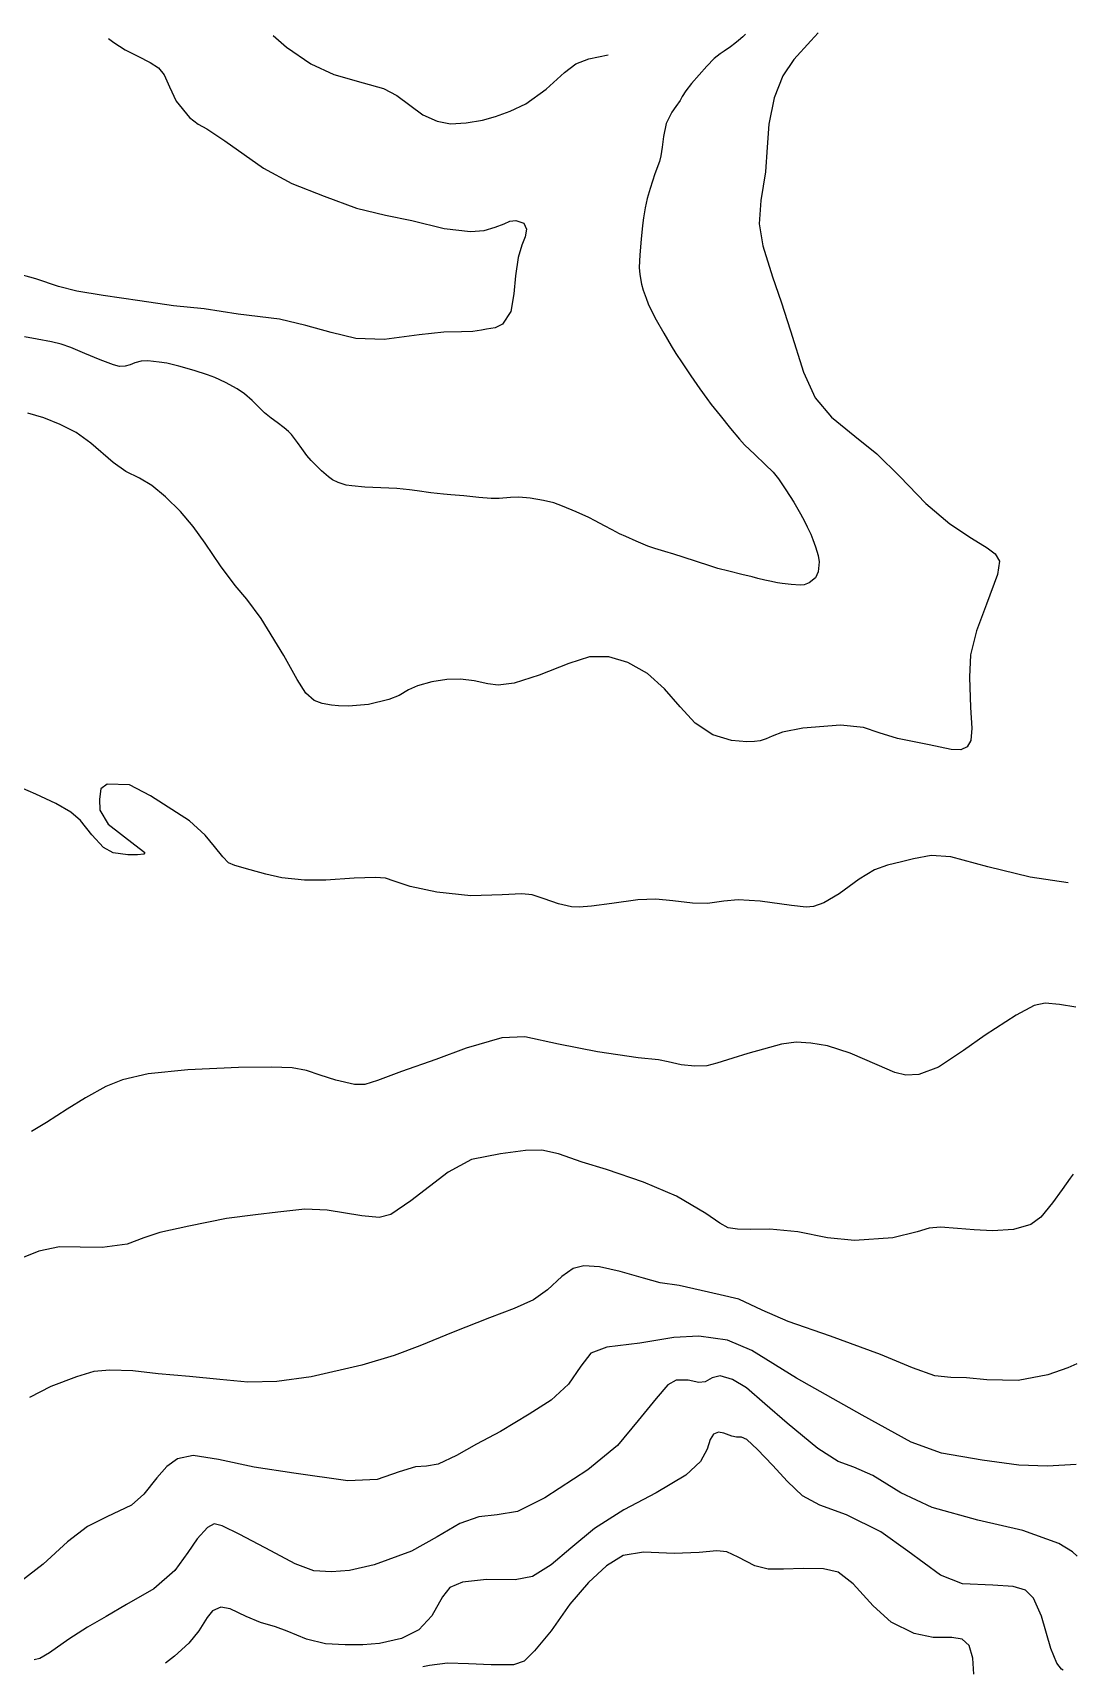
# Model space of a CAD drawing. Extents: x -717077 to -715000, y -984627 to -984000.
# Drawn here: x -715312.1 to -715000.2, y -984490.3 to -984000.1 of the extents above; entities that cross this region are included whole.
import ezdxf

# ---------------------------------------------------------------- set-up
doc = ezdxf.new("R2010")
doc.units = 0
doc.layers.add('contour_lines', color=1, linetype='CONTINUOUS')

msp = doc.modelspace()

# ---------------------------------------------------------------- linework, layer by layer
at = {"layer": 'contour_lines', "color": 1}
for p, q in [((-715289.503, -984001.78, 278), (-715287.939, -984003.028, 278)), ((-715240.319, -984000.886, 279), (-715236.277, -984004.335, 279)), ((-715100.016, -984001.329, 279), (-715101.291, -984002.436, 279)), ((-715099.248, -984000.455, 279), (-715100.016, -984001.329, 279)), ((-715077.511, -984000.095, 280), (-715079.764, -984002.515, 280)), ((-715287.939, -984003.028, 278), (-715284.487, -984005.219, 278)), ((-715284.487, -984005.219, 278), (-715280.744, -984007.091, 278)), ((-715236.277, -984004.335, 279), (-715229.108, -984009.38, 279)), ((-715146.035, -984007.86, 279), (-715140.298, -984006.668, 279)), ((-715106.761, -984006.366, 279), (-715108.576, -984007.789, 279)), ((-715105.604, -984005.551, 279), (-715106.761, -984006.366, 279)), ((-715103.737, -984004.29, 279), (-715105.604, -984005.551, 279)), ((-715102.44, -984003.317, 279), (-715103.737, -984004.29, 279)), ((-715101.291, -984002.436, 279), (-715102.44, -984003.317, 279)), ((-715079.764, -984002.515, 280), (-715084.797, -984008.068, 280)), ((-715280.744, -984007.091, 278), (-715277.05, -984008.939, 278)), ((-715277.05, -984008.939, 278), (-715274.516, -984010.577, 278)), ((-715274.516, -984010.577, 278), (-715272.842, -984012.645, 278)), ((-715229.108, -984009.38, 279), (-715222.218, -984012.59, 279)), ((-715158.8, -984016.877, 279), (-715153.295, -984011.91, 279)), ((-715153.295, -984011.91, 279), (-715149.877, -984009.332, 279)), ((-715149.877, -984009.332, 279), (-715146.035, -984007.86, 279)), ((-715110.809, -984010.03, 279), (-715115.394, -984015.254, 279)), ((-715108.576, -984007.789, 279), (-715110.809, -984010.03, 279)), ((-715084.797, -984008.068, 280), (-715088.069, -984012.922, 280)), ((-715272.842, -984012.645, 278), (-715271.229, -984016.198, 278)), ((-715271.229, -984016.198, 278), (-715269.265, -984020.471, 278)), ((-715222.218, -984012.59, 279), (-715213.437, -984015.028, 279)), ((-715213.437, -984015.028, 279), (-715207.365, -984016.762, 279)), ((-715207.365, -984016.762, 279), (-715203.325, -984018.815, 279)), ((-715115.394, -984015.254, 279), (-715117.1, -984017.405, 279)), ((-715088.069, -984012.922, 280), (-715090.627, -984019.554, 280)), ((-715269.265, -984020.471, 278), (-715265.26, -984025.432, 278)), ((-715203.325, -984018.815, 279), (-715199.507, -984021.712, 279)), ((-715199.507, -984021.712, 279), (-715195.623, -984024.547, 279)), ((-715169.552, -984023.5, 279), (-715164.856, -984021.267, 279)), ((-715164.856, -984021.267, 279), (-715158.8, -984016.877, 279)), ((-715118.781, -984020.26, 279), (-715120.086, -984022.125, 279)), ((-715118.097, -984019.137, 279), (-715118.781, -984020.26, 279)), ((-715117.1, -984017.405, 279), (-715118.097, -984019.137, 279)), ((-715090.627, -984019.554, 280), (-715092.274, -984027.418, 280)), ((-715265.26, -984025.432, 278), (-715262.692, -984027.347, 278)), ((-715195.623, -984024.547, 279), (-715191.277, -984026.521, 279)), ((-715191.277, -984026.521, 279), (-715187.387, -984027.254, 279)), ((-715182.657, -984027.009, 279), (-715177.775, -984026.15, 279)), ((-715177.775, -984026.15, 279), (-715173.934, -984025.126, 279)), ((-715173.934, -984025.126, 279), (-715169.552, -984023.5, 279)), ((-715121.217, -984023.807, 279), (-715122.905, -984027.153, 279)), ((-715120.086, -984022.125, 279), (-715121.217, -984023.807, 279)), ((-715262.692, -984027.347, 278), (-715260.09, -984028.72, 278)), ((-715260.09, -984028.72, 278), (-715254.754, -984032.337, 278)), ((-715187.387, -984027.254, 279), (-715182.657, -984027.009, 279)), ((-715123.712, -984031.039, 279), (-715124.076, -984034.228, 279)), ((-715122.905, -984027.153, 279), (-715123.712, -984031.039, 279)), ((-715092.274, -984027.418, 280), (-715092.754, -984034.239, 280)), ((-715254.754, -984032.337, 278), (-715243.185, -984040.488, 278)), ((-715124.076, -984034.228, 279), (-715124.476, -984036.872, 279)), ((-715092.754, -984034.239, 280), (-715093.207, -984041.615, 280)), ((-715243.185, -984040.488, 278), (-715234.707, -984045.097, 278)), ((-715124.956, -984038.531, 279), (-715126.265, -984042.182, 279)), ((-715124.476, -984036.872, 279), (-715124.956, -984038.531, 279)), ((-715234.707, -984045.097, 278), (-715225.077, -984048.86, 278)), ((-715126.265, -984042.182, 279), (-715127.72, -984046.563, 279)), ((-715093.207, -984041.615, 280), (-715094.653, -984050.182, 280)), ((-715225.077, -984048.86, 278), (-715215.392, -984052.431, 278)), ((-715128.577, -984049.613, 279), (-715129.15, -984052.324, 279)), ((-715127.72, -984046.563, 279), (-715128.577, -984049.613, 279)), ((-715094.653, -984050.182, 280), (-715095.15, -984057.172, 280)), ((-715215.392, -984052.431, 278), (-715206.784, -984054.517, 278)), ((-715206.784, -984054.517, 278), (-715198.936, -984056.123, 278)), ((-715129.67, -984055.368, 279), (-715129.965, -984057.605, 279)), ((-715129.15, -984052.324, 279), (-715129.67, -984055.368, 279)), ((-715198.936, -984056.123, 278), (-715189.192, -984058.529, 278)), ((-715189.192, -984058.529, 278), (-715181.389, -984059.447, 278)), ((-715181.389, -984059.447, 278), (-715177.333, -984059.124, 278)), ((-715177.333, -984059.124, 278), (-715174.014, -984058.15, 278)), ((-715174.014, -984058.15, 278), (-715171.344, -984057.127, 278)), ((-715171.344, -984057.127, 278), (-715169.614, -984056.384, 278)), ((-715169.614, -984056.384, 278), (-715167.812, -984056.132, 278)), ((-715167.812, -984056.132, 278), (-715165.446, -984056.929, 278)), ((-715165.446, -984056.929, 278), (-715164.645, -984058.767, 278)), ((-715164.645, -984058.767, 278), (-715165.054, -984060.981, 278)), ((-715129.965, -984057.605, 279), (-715130.37, -984061.707, 279)), ((-715095.15, -984057.172, 280), (-715094.013, -984063.763, 280)), ((-715166.073, -984063.533, 278), (-715167.171, -984067.22, 278)), ((-715165.054, -984060.981, 278), (-715166.073, -984063.533, 278)), ((-715130.37, -984061.707, 279), (-715130.774, -984066.405, 279)), ((-715094.013, -984063.763, 280), (-715091.151, -984072.952, 280)), ((-715167.171, -984067.22, 278), (-715167.958, -984072.7, 278)), ((-715130.774, -984066.405, 279), (-715130.97, -984070.194, 279)), ((-715130.97, -984070.194, 279), (-715130.816, -984072.323, 279)), ((-715311.231, -984073.521, 278), (-715317.622, -984071.795, 278)), ((-715304.47, -984075.873, 278), (-715311.231, -984073.521, 278)), ((-715167.958, -984072.7, 278), (-715168.474, -984078.099, 278)), ((-715130.816, -984072.323, 279), (-715130.273, -984075.127, 279)), ((-715130.273, -984075.127, 279), (-715129.778, -984076.911, 279)), ((-715091.151, -984072.952, 280), (-715088.589, -984080.415, 280)), ((-715298.949, -984077.219, 278), (-715304.47, -984075.873, 278)), ((-715291.088, -984078.514, 278), (-715298.949, -984077.219, 278)), ((-715280.109, -984080.164, 278), (-715291.088, -984078.514, 278)), ((-715270.112, -984081.628, 278), (-715280.109, -984080.164, 278)), ((-715168.474, -984078.099, 278), (-715169.328, -984083.305, 278)), ((-715129.778, -984076.911, 279), (-715128.934, -984079.356, 279)), ((-715128.934, -984079.356, 279), (-715128.278, -984081.066, 279)), ((-715088.589, -984080.415, 280), (-715085.765, -984089.102, 280)), ((-715260.958, -984082.578, 278), (-715270.112, -984081.628, 278)), ((-715250.766, -984084.074, 278), (-715260.958, -984082.578, 278)), ((-715238.384, -984085.58, 278), (-715250.766, -984084.074, 278)), ((-715169.328, -984083.305, 278), (-715171.801, -984087.097, 278)), ((-715128.278, -984081.066, 279), (-715127.446, -984082.912, 279)), ((-715127.446, -984082.912, 279), (-715125.937, -984085.771, 279)), ((-715230.553, -984087.539, 278), (-715238.384, -984085.58, 278)), ((-715223.017, -984089.629, 278), (-715230.553, -984087.539, 278)), ((-715215.659, -984091.389, 278), (-715223.017, -984089.629, 278)), ((-715196.704, -984090.323, 278), (-715207.169, -984091.693, 278)), ((-715189.361, -984089.478, 278), (-715196.704, -984090.323, 278)), ((-715184.082, -984089.38, 278), (-715189.361, -984089.478, 278)), ((-715180.689, -984089.254, 278), (-715184.082, -984089.38, 278)), ((-715178.127, -984088.858, 278), (-715180.689, -984089.254, 278)), ((-715176.594, -984088.585, 278), (-715178.127, -984088.858, 278)), ((-715173.987, -984088.222, 278), (-715176.594, -984088.585, 278)), ((-715171.801, -984087.097, 278), (-715173.987, -984088.222, 278)), ((-715125.937, -984085.771, 279), (-715123.639, -984089.815, 279)), ((-715123.639, -984089.815, 279), (-715121.415, -984093.592, 279)), ((-715085.765, -984089.102, 280), (-715081.897, -984101.413, 280)), ((-715310.787, -984091.598, 279), (-715314.568, -984090.856, 279)), ((-715306.535, -984092.421, 279), (-715310.787, -984091.598, 279)), ((-715303.616, -984093.081, 279), (-715306.535, -984092.421, 279)), ((-715300.791, -984094.115, 279), (-715303.616, -984093.081, 279)), ((-715296.582, -984095.867, 279), (-715300.791, -984094.115, 279)), ((-715207.169, -984091.693, 278), (-715215.659, -984091.389, 278)), ((-715121.415, -984093.592, 279), (-715120.021, -984095.837, 279)), ((-715291.969, -984097.8, 279), (-715296.582, -984095.867, 279)), ((-715288.016, -984099.288, 279), (-715291.969, -984097.8, 279)), ((-715286.176, -984099.766, 279), (-715288.016, -984099.288, 279)), ((-715284.532, -984099.703, 279), (-715286.176, -984099.766, 279)), ((-715283.027, -984099.226, 279), (-715284.532, -984099.703, 279)), ((-715281.616, -984098.644, 279), (-715283.027, -984099.226, 279)), ((-715279.757, -984098.137, 279), (-715281.616, -984098.644, 279)), ((-715277.7, -984098.083, 279), (-715279.757, -984098.137, 279)), ((-715274.332, -984098.428, 279), (-715277.7, -984098.083, 279)), ((-715272.067, -984098.783, 279), (-715274.332, -984098.428, 279)), ((-715268.483, -984099.643, 279), (-715272.067, -984098.783, 279)), ((-715263.931, -984100.948, 279), (-715268.483, -984099.643, 279)), ((-715120.021, -984095.837, 279), (-715118.181, -984098.63, 279)), ((-715118.181, -984098.63, 279), (-715115.535, -984102.513, 279)), ((-715259.936, -984102.233, 279), (-715263.931, -984100.948, 279)), ((-715257.769, -984103.061, 279), (-715259.936, -984102.233, 279)), ((-715254.546, -984104.568, 279), (-715257.769, -984103.061, 279)), ((-715251.023, -984106.433, 279), (-715254.546, -984104.568, 279)), ((-715115.535, -984102.513, 279), (-715112.838, -984106.419, 279)), ((-715081.897, -984101.413, 280), (-715078.385, -984109.114, 280)), ((-715248.828, -984107.895, 279), (-715251.023, -984106.433, 279)), ((-715246.563, -984109.958, 279), (-715248.828, -984107.895, 279)), ((-715244.491, -984112.041, 279), (-715246.563, -984109.958, 279)), ((-715112.838, -984106.419, 279), (-715110.807, -984109.302, 279)), ((-715110.807, -984109.302, 279), (-715109.436, -984111.11, 279)), ((-715078.385, -984109.114, 280), (-715073.589, -984114.898, 280)), ((-715308.826, -984115.114, 280), (-715313.571, -984113.72, 280)), ((-715242.871, -984113.563, 279), (-715244.491, -984112.041, 279)), ((-715240.944, -984115.152, 279), (-715242.871, -984113.563, 279)), ((-715109.436, -984111.11, 279), (-715106.818, -984114.392, 279)), ((-715106.818, -984114.392, 279), (-715103.681, -984118.257, 279)), ((-715303.978, -984117.045, 280), (-715308.826, -984115.114, 280)), ((-715299.164, -984119.441, 280), (-715303.978, -984117.045, 280)), ((-715294.763, -984122.611, 280), (-715299.164, -984119.441, 280)), ((-715239.086, -984116.527, 279), (-715240.944, -984115.152, 279)), ((-715237.032, -984118.026, 279), (-715239.086, -984116.527, 279)), ((-715235.698, -984119.133, 279), (-715237.032, -984118.026, 279)), ((-715234.846, -984120.1, 279), (-715235.698, -984119.133, 279)), ((-715103.681, -984118.257, 279), (-715101.07, -984121.433, 279)), ((-715073.589, -984114.898, 280), (-715066.576, -984120.601, 280)), ((-715288.061, -984128.446, 280), (-715294.763, -984122.611, 280)), ((-715233.048, -984122.446, 279), (-715234.846, -984120.1, 279)), ((-715231.786, -984124.226, 279), (-715233.048, -984122.446, 279)), ((-715230.283, -984126.318, 279), (-715231.786, -984124.226, 279)), ((-715101.07, -984121.433, 279), (-715099.502, -984123.141, 279)), ((-715099.502, -984123.141, 279), (-715096.472, -984126.085, 279)), ((-715066.576, -984120.601, 280), (-715059.986, -984125.818, 280)), ((-715284.302, -984131.087, 280), (-715288.061, -984128.446, 280)), ((-715229.002, -984127.844, 279), (-715230.283, -984126.318, 279)), ((-715227.097, -984129.747, 279), (-715229.002, -984127.844, 279)), ((-715096.472, -984126.085, 279), (-715093.316, -984129.044, 279)), ((-715093.316, -984129.044, 279), (-715091.012, -984131.324, 279)), ((-715059.986, -984125.818, 280), (-715053.124, -984132.652, 280)), ((-715280.186, -984133.118, 280), (-715284.302, -984131.087, 280)), ((-715276.573, -984135.297, 280), (-715280.186, -984133.118, 280)), ((-715225.825, -984130.928, 279), (-715227.097, -984129.747, 279)), ((-715223.769, -984132.756, 279), (-715225.825, -984130.928, 279)), ((-715222.586, -984133.639, 279), (-715223.769, -984132.756, 279)), ((-715220.889, -984134.449, 279), (-715222.586, -984133.639, 279)), ((-715218.515, -984135.166, 279), (-715220.889, -984134.449, 279)), ((-715091.012, -984131.324, 279), (-715089.403, -984133.294, 279)), ((-715089.403, -984133.294, 279), (-715087.154, -984136.569, 279)), ((-715053.124, -984132.652, 280), (-715045.367, -984140.703, 280)), ((-715272.425, -984138.634, 280), (-715276.573, -984135.297, 280)), ((-715267.939, -984143.055, 280), (-715272.425, -984138.634, 280)), ((-715216.839, -984135.443, 279), (-715218.515, -984135.166, 279)), ((-715212.92, -984135.756, 279), (-715216.839, -984135.443, 279)), ((-715208.183, -984135.98, 279), (-715212.92, -984135.756, 279)), ((-715203.415, -984136.227, 279), (-715208.183, -984135.98, 279)), ((-715199.626, -984136.581, 279), (-715203.415, -984136.227, 279)), ((-715197.278, -984136.91, 279), (-715199.626, -984136.581, 279)), ((-715193.186, -984137.516, 279), (-715197.278, -984136.91, 279)), ((-715189.455, -984137.929, 279), (-715193.186, -984137.516, 279)), ((-715187.275, -984138.085, 279), (-715189.455, -984137.929, 279)), ((-715183.373, -984138.368, 279), (-715187.275, -984138.085, 279)), ((-715178.861, -984138.89, 279), (-715183.373, -984138.368, 279)), ((-715175.239, -984139.217, 279), (-715178.861, -984138.89, 279)), ((-715172.76, -984139.161, 279), (-715175.239, -984139.217, 279)), ((-715169.394, -984138.857, 279), (-715172.76, -984139.161, 279)), ((-715166.896, -984138.784, 279), (-715169.394, -984138.857, 279)), ((-715163.544, -984139.115, 279), (-715166.896, -984138.784, 279)), ((-715159.529, -984139.811, 279), (-715163.544, -984139.115, 279)), ((-715087.154, -984136.569, 279), (-715084.818, -984140.317, 279)), ((-715264.199, -984147.577, 280), (-715267.939, -984143.055, 280)), ((-715156.526, -984140.515, 279), (-715159.529, -984139.811, 279)), ((-715153.866, -984141.436, 279), (-715156.526, -984140.515, 279)), ((-715149.843, -984143.118, 279), (-715153.866, -984141.436, 279)), ((-715146.064, -984144.848, 279), (-715149.843, -984143.118, 279)), ((-715084.818, -984140.317, 279), (-715082.851, -984143.744, 279)), ((-715082.851, -984143.744, 279), (-715081.65, -984145.947, 279)), ((-715045.367, -984140.703, 280), (-715038.201, -984146.729, 280)), ((-715260.628, -984152.523, 280), (-715264.199, -984147.577, 280)), ((-715144.136, -984145.825, 279), (-715146.064, -984144.848, 279)), ((-715141.296, -984147.37, 279), (-715144.136, -984145.825, 279)), ((-715139.059, -984148.563, 279), (-715141.296, -984147.37, 279)), ((-715136.82, -984149.685, 279), (-715139.059, -984148.563, 279)), ((-715081.65, -984145.947, 279), (-715080.783, -984147.681, 279)), ((-715080.783, -984147.681, 279), (-715079.752, -984149.822, 279)), ((-715038.201, -984146.729, 280), (-715031.707, -984151.059, 280)), ((-715255.993, -984159.298, 280), (-715260.628, -984152.523, 280)), ((-715134.958, -984150.562, 279), (-715136.82, -984149.685, 279)), ((-715131.852, -984151.959, 279), (-715134.958, -984150.562, 279)), ((-715128.393, -984153.426, 279), (-715131.852, -984151.959, 279)), ((-715126.347, -984154.156, 279), (-715128.393, -984153.426, 279)), ((-715079.752, -984149.822, 279), (-715079.098, -984151.409, 279)), ((-715079.098, -984151.409, 279), (-715078.297, -984153.614, 279)), ((-715078.297, -984153.614, 279), (-715077.486, -984156.225, 279)), ((-715031.707, -984151.059, 280), (-715027.042, -984153.877, 280)), ((-715027.042, -984153.877, 280), (-715024.634, -984155.685, 280)), ((-715123.345, -984155.023, 279), (-715126.347, -984154.156, 279)), ((-715120.646, -984155.802, 279), (-715123.345, -984155.023, 279)), ((-715117.879, -984156.683, 279), (-715120.646, -984155.802, 279)), ((-715113.817, -984158.038, 279), (-715117.879, -984156.683, 279)), ((-715109.881, -984159.323, 279), (-715113.817, -984158.038, 279)), ((-715077.223, -984158.073, 279), (-715077.492, -984161.043, 279)), ((-715077.486, -984156.225, 279), (-715077.223, -984158.073, 279)), ((-715024.634, -984155.685, 280), (-715023.391, -984157.91, 280)), ((-715023.391, -984157.91, 280), (-715023.921, -984161.893, 280)), ((-715251.626, -984165.139, 280), (-715255.993, -984159.298, 280)), ((-715107.494, -984160.046, 279), (-715109.881, -984159.323, 279)), ((-715104.249, -984160.909, 279), (-715107.494, -984160.046, 279)), ((-715100.294, -984161.892, 279), (-715104.249, -984160.909, 279)), ((-715097.285, -984162.624, 279), (-715100.294, -984161.892, 279)), ((-715095.542, -984163.034, 279), (-715097.285, -984162.624, 279)), ((-715093.442, -984163.525, 279), (-715095.542, -984163.034, 279)), ((-715091.924, -984163.884, 279), (-715093.442, -984163.525, 279)), ((-715089.635, -984164.362, 279), (-715091.924, -984163.884, 279)), ((-715078.362, -984162.892, 279), (-715080.209, -984164.403, 279)), ((-715077.492, -984161.043, 279), (-715078.362, -984162.892, 279)), ((-715023.921, -984161.893, 280), (-715027.269, -984170.705, 280)), ((-715248.142, -984169.24, 280), (-715251.626, -984165.139, 280)), ((-715088.241, -984164.602, 279), (-715089.635, -984164.362, 279)), ((-715085.627, -984164.9, 279), (-715088.241, -984164.602, 279)), ((-715082.876, -984165.074, 279), (-715085.627, -984164.9, 279)), ((-715081.698, -984165.013, 279), (-715082.876, -984165.074, 279)), ((-715080.209, -984164.403, 279), (-715081.698, -984165.013, 279)), ((-715243.909, -984175.013, 280), (-715248.142, -984169.24, 280)), ((-715027.269, -984170.705, 280), (-715030.257, -984178.729, 280)), ((-715237.082, -984186.108, 280), (-715243.909, -984175.013, 280)), ((-715030.257, -984178.729, 280), (-715032.001, -984185.892, 280)), ((-715233.148, -984193.223, 280), (-715237.082, -984186.108, 280)), ((-715145.778, -984186.487, 280), (-715151.954, -984188.422, 280)), ((-715140.057, -984186.444, 280), (-715145.778, -984186.487, 280)), ((-715134.342, -984188.141, 280), (-715140.057, -984186.444, 280)), ((-715128.524, -984191.484, 280), (-715134.342, -984188.141, 280)), ((-715032.001, -984185.892, 280), (-715032.306, -984192.528, 280)), ((-715230.589, -984197.278, 280), (-715233.148, -984193.223, 280)), ((-715188.41, -984193.199, 280), (-715192.966, -984193.905, 280)), ((-715184.358, -984193.114, 280), (-715188.41, -984193.199, 280)), ((-715180.237, -984193.626, 280), (-715184.358, -984193.114, 280)), ((-715160.818, -984191.95, 280), (-715168.374, -984194.367, 280)), ((-715151.954, -984188.422, 280), (-715160.818, -984191.95, 280)), ((-715123.45, -984195.998, 280), (-715128.524, -984191.484, 280)), ((-715032.306, -984192.528, 280), (-715031.992, -984201.609, 280)), ((-715228.097, -984199.461, 280), (-715230.589, -984197.278, 280)), ((-715202.656, -984197.982, 280), (-715205.754, -984199.261, 280)), ((-715199.851, -984196.316, 280), (-715202.656, -984197.982, 280)), ((-715197.195, -984195.085, 280), (-715199.851, -984196.316, 280)), ((-715192.966, -984193.905, 280), (-715197.195, -984195.085, 280)), ((-715176.205, -984194.511, 280), (-715180.237, -984193.626, 280)), ((-715173.116, -984194.939, 280), (-715176.205, -984194.511, 280)), ((-715168.374, -984194.367, 280), (-715173.116, -984194.939, 280)), ((-715118.783, -984201.389, 280), (-715123.45, -984195.998, 280)), ((-715225.702, -984200.401, 280), (-715228.097, -984199.461, 280)), ((-715222.85, -984200.899, 280), (-715225.702, -984200.401, 280)), ((-715220.833, -984201.142, 280), (-715222.85, -984200.899, 280)), ((-715217.79, -984201.201, 280), (-715220.833, -984201.142, 280)), ((-715211.857, -984200.695, 280), (-715217.79, -984201.201, 280)), ((-715205.754, -984199.261, 280), (-715211.857, -984200.695, 280)), ((-715114.263, -984206.311, 280), (-715118.783, -984201.389, 280)), ((-715031.992, -984201.609, 280), (-715031.659, -984207.795, 280)), ((-715109.023, -984209.796, 280), (-715114.263, -984206.311, 280)), ((-715082.113, -984207.73, 280), (-715088.156, -984208.985, 280)), ((-715070.89, -984206.922, 280), (-715082.113, -984207.73, 280)), ((-715063.954, -984207.544, 280), (-715070.89, -984206.922, 280)), ((-715059.283, -984209.146, 280), (-715063.954, -984207.544, 280)), ((-715031.659, -984207.795, 280), (-715031.969, -984211.469, 280)), ((-715103.413, -984211.488, 280), (-715109.023, -984209.796, 280)), ((-715098.872, -984211.85, 280), (-715103.413, -984211.488, 280)), ((-715096.548, -984211.778, 280), (-715098.872, -984211.85, 280)), ((-715094.814, -984211.533, 280), (-715096.548, -984211.778, 280)), ((-715093.01, -984211.007, 280), (-715094.814, -984211.533, 280)), ((-715091.221, -984210.169, 280), (-715093.01, -984211.007, 280)), ((-715088.156, -984208.985, 280), (-715091.221, -984210.169, 280)), ((-715053.835, -984210.893, 280), (-715059.283, -984209.146, 280)), ((-715044.369, -984212.782, 280), (-715053.835, -984210.893, 280)), ((-715037.818, -984214.175, 280), (-715044.369, -984212.782, 280)), ((-715031.969, -984211.469, 280), (-715033.009, -984213.353, 280)), ((-715034.885, -984214.285, 280), (-715037.818, -984214.175, 280)), ((-715033.009, -984213.353, 280), (-715034.885, -984214.285, 280)), ((-715311.16, -984227.438, 281), (-715318.079, -984224.475, 281)), ((-715305.23, -984230.25, 281), (-715311.16, -984227.438, 281)), ((-715291.811, -984225.893, 281), (-715292.18, -984229.019, 281)), ((-715289.854, -984224.521, 281), (-715291.811, -984225.893, 281)), ((-715283.212, -984224.708, 281), (-715289.854, -984224.521, 281)), ((-715276.984, -984227.937, 281), (-715283.212, -984224.708, 281)), ((-715300.726, -984232.824, 281), (-715305.23, -984230.25, 281)), ((-715292.18, -984229.019, 281), (-715292.109, -984232.254, 281)), ((-715292.109, -984232.254, 281), (-715289.551, -984236.397, 281)), ((-715265.334, -984235.426, 281), (-715276.984, -984227.937, 281)), ((-715297.865, -984235.303, 281), (-715300.726, -984232.824, 281)), ((-715294.48, -984239.586, 281), (-715297.865, -984235.303, 281)), ((-715289.551, -984236.397, 281), (-715281.579, -984242.66, 281)), ((-715260.636, -984239.684, 281), (-715265.334, -984235.426, 281)), ((-715291.031, -984243.437, 281), (-715294.48, -984239.586, 281)), ((-715257.785, -984243.095, 281), (-715260.636, -984239.684, 281)), ((-715288.087, -984244.979, 281), (-715291.031, -984243.437, 281)), ((-715283.756, -984245.56, 281), (-715288.087, -984244.979, 281)), ((-715280.865, -984245.571, 281), (-715283.756, -984245.56, 281)), ((-715281.579, -984242.66, 281), (-715278.663, -984244.897, 281)), ((-715278.975, -984245.395, 281), (-715280.865, -984245.571, 281)), ((-715278.663, -984244.897, 281), (-715278.975, -984245.395, 281)), ((-715255.331, -984246.177, 281), (-715257.785, -984243.095, 281)), ((-715253.689, -984247.962, 281), (-715255.331, -984246.177, 281)), ((-715049.031, -984246.803, 281), (-715052.623, -984247.735, 281)), ((-715043.793, -984245.755, 281), (-715049.031, -984246.803, 281)), ((-715037.893, -984246.195, 281), (-715043.793, -984245.755, 281)), ((-715026.865, -984249.149, 281), (-715037.893, -984246.195, 281)), ((-715251.797, -984248.785, 281), (-715253.689, -984247.962, 281)), ((-715247.167, -984250.053, 281), (-715251.797, -984248.785, 281)), ((-715242.503, -984251.41, 281), (-715247.167, -984250.053, 281)), ((-715237.684, -984252.492, 281), (-715242.503, -984251.41, 281)), ((-715060.732, -984250.132, 281), (-715065.272, -984252.869, 281)), ((-715056.851, -984248.735, 281), (-715060.732, -984250.132, 281)), ((-715052.623, -984247.735, 281), (-715056.851, -984248.735, 281)), ((-715014.2, -984252.273, 281), (-715026.865, -984249.149, 281)), ((-715230.96, -984253.178, 281), (-715237.684, -984252.492, 281)), ((-715224.616, -984253.127, 281), (-715230.96, -984253.178, 281)), ((-715216.094, -984252.598, 281), (-715224.616, -984253.127, 281)), ((-715209.751, -984252.358, 281), (-715216.094, -984252.598, 281)), ((-715206.76, -984252.585, 281), (-715209.751, -984252.358, 281)), ((-715204.121, -984253.43, 281), (-715206.76, -984252.585, 281)), ((-715199.359, -984255.053, 281), (-715204.121, -984253.43, 281)), ((-715191.468, -984256.796, 281), (-715199.359, -984255.053, 281)), ((-715181.314, -984257.801, 281), (-715191.468, -984256.796, 281)), ((-715065.272, -984252.869, 281), (-715071.24, -984257.265, 281)), ((-715002.828, -984253.948, 281), (-715014.2, -984252.273, 281)), ((-715171.863, -984257.599, 281), (-715181.314, -984257.801, 281)), ((-715165.993, -984257.248, 281), (-715171.863, -984257.599, 281)), ((-715162.917, -984257.565, 281), (-715165.993, -984257.248, 281)), ((-715159.338, -984258.753, 281), (-715162.917, -984257.565, 281)), ((-715155.064, -984260.221, 281), (-715159.338, -984258.753, 281)), ((-715151.21, -984261.144, 281), (-715155.064, -984260.221, 281)), ((-715148.89, -984261.279, 281), (-715151.21, -984261.144, 281)), ((-715145.263, -984260.927, 281), (-715148.89, -984261.279, 281)), ((-715139.198, -984260.148, 281), (-715145.263, -984260.927, 281)), ((-715131.34, -984259.062, 281), (-715139.198, -984260.148, 281)), ((-715126.045, -984258.823, 281), (-715131.34, -984259.062, 281)), ((-715120.936, -984259.311, 281), (-715126.045, -984258.823, 281)), ((-715115.058, -984260.02, 281), (-715120.936, -984259.311, 281)), ((-715110.613, -984260.121, 281), (-715115.058, -984260.02, 281)), ((-715105.749, -984259.422, 281), (-715110.613, -984260.121, 281)), ((-715101.382, -984258.998, 281), (-715105.749, -984259.422, 281)), ((-715094.836, -984259.406, 281), (-715101.382, -984258.998, 281)), ((-715085.513, -984260.743, 281), (-715094.836, -984259.406, 281)), ((-715081.09, -984261.268, 281), (-715085.513, -984260.743, 281)), ((-715078.899, -984261.056, 281), (-715081.09, -984261.268, 281)), ((-715075.793, -984259.952, 281), (-715078.899, -984261.056, 281)), ((-715071.24, -984257.265, 281), (-715075.793, -984259.952, 281)), ((-715013.031, -984290.631, 282), (-715018.34, -984293.471, 282)), ((-715009.677, -984289.957, 282), (-715013.031, -984290.631, 282)), ((-715005.414, -984290.271, 282), (-715009.677, -984289.957, 282)), ((-715000.562, -984291.055, 282), (-715005.414, -984290.271, 282)), ((-715018.34, -984293.471, 282), (-715027.634, -984299.448, 282)), ((-715171.998, -984300.225, 282), (-715182.631, -984303.387, 282)), ((-715165.107, -984299.983, 282), (-715171.998, -984300.225, 282)), ((-715155.081, -984302.109, 282), (-715165.107, -984299.983, 282)), ((-715027.634, -984299.448, 282), (-715034.131, -984303.999, 282)), ((-715182.631, -984303.387, 282), (-715191.763, -984306.753, 282)), ((-715143.386, -984304.49, 282), (-715155.081, -984302.109, 282)), ((-715131.282, -984306.192, 282), (-715143.386, -984304.49, 282)), ((-715098.515, -984304.955, 282), (-715102.983, -984306.337, 282)), ((-715093.828, -984303.642, 282), (-715098.515, -984304.955, 282)), ((-715088.437, -984302.12, 282), (-715093.828, -984303.642, 282)), ((-715084.065, -984301.58, 282), (-715088.437, -984302.12, 282)), ((-715079.669, -984301.87, 282), (-715084.065, -984301.58, 282)), ((-715074.779, -984302.677, 282), (-715079.669, -984301.87, 282)), ((-715067.956, -984304.793, 282), (-715074.779, -984302.677, 282)), ((-715059.944, -984308.338, 282), (-715067.956, -984304.793, 282)), ((-715034.131, -984303.999, 282), (-715041.59, -984309.007, 282)), ((-715265.768, -984309.823, 282), (-715277.677, -984311.012, 282)), ((-715250.704, -984309.159, 282), (-715265.768, -984309.823, 282)), ((-715240.841, -984309.026, 282), (-715250.704, -984309.159, 282)), ((-715234.622, -984309.231, 282), (-715240.841, -984309.026, 282)), ((-715230.363, -984309.988, 282), (-715234.622, -984309.231, 282)), ((-715226.258, -984311.413, 282), (-715230.363, -984309.988, 282)), ((-715202.011, -984310.284, 282), (-715209.181, -984312.998, 282)), ((-715191.763, -984306.753, 282), (-715202.011, -984310.284, 282)), ((-715125.19, -984306.878, 282), (-715131.282, -984306.192, 282)), ((-715122.354, -984307.4, 282), (-715125.19, -984306.878, 282)), ((-715118.408, -984308.296, 282), (-715122.354, -984307.4, 282)), ((-715114.347, -984308.762, 282), (-715118.408, -984308.296, 282)), ((-715110.731, -984308.579, 282), (-715114.347, -984308.762, 282)), ((-715107.806, -984307.874, 282), (-715110.731, -984308.579, 282)), ((-715102.983, -984306.337, 282), (-715107.806, -984307.874, 282)), ((-715054.674, -984310.598, 282), (-715059.944, -984308.338, 282)), ((-715051.336, -984311.424, 282), (-715054.674, -984310.598, 282)), ((-715041.59, -984309.007, 282), (-715047.493, -984311.187, 282)), ((-715290.299, -984314.825, 282), (-715296.364, -984318.216, 282)), ((-715285.322, -984312.759, 282), (-715290.299, -984314.825, 282)), ((-715277.677, -984311.012, 282), (-715285.322, -984312.759, 282)), ((-715221.565, -984312.946, 282), (-715226.258, -984311.413, 282)), ((-715215.971, -984314.17, 282), (-715221.565, -984312.946, 282)), ((-715212.929, -984314.212, 282), (-715215.971, -984314.17, 282)), ((-715209.181, -984312.998, 282), (-715212.929, -984314.212, 282)), ((-715047.493, -984311.187, 282), (-715051.336, -984311.424, 282)), ((-715296.364, -984318.216, 282), (-715301.81, -984321.582, 282)), ((-715308.029, -984325.577, 282), (-715312.454, -984328.206, 282)), ((-715301.81, -984321.582, 282), (-715308.029, -984325.577, 282)), ((-715172.444, -984334.941, 283), (-715181.11, -984336.643, 283)), ((-715164.935, -984333.937, 283), (-715172.444, -984334.941, 283)), ((-715160.073, -984333.853, 283), (-715164.935, -984333.937, 283)), ((-715155.085, -984334.906, 283), (-715160.073, -984333.853, 283)), ((-715148.038, -984337.362, 283), (-715155.085, -984334.906, 283)), ((-715181.11, -984336.643, 283), (-715188.028, -984340.39, 283)), ((-715140.782, -984339.613, 283), (-715148.038, -984337.362, 283)), ((-715129.704, -984343.336, 283), (-715140.782, -984339.613, 283)), ((-715188.028, -984340.39, 283), (-715199.176, -984348.984, 283)), ((-715119.839, -984347.597, 283), (-715129.704, -984343.336, 283)), ((-715002.253, -984342.209, 283), (-715004.673, -984345.592, 283)), ((-715001.361, -984340.995, 283), (-715002.253, -984342.209, 283)), ((-715199.176, -984348.984, 283), (-715205.152, -984352.984, 283)), ((-715111.042, -984352.681, 283), (-715119.839, -984347.597, 283)), ((-715007.523, -984349.525, 283), (-715010.967, -984353.845, 283)), ((-715004.673, -984345.592, 283), (-715007.523, -984349.525, 283)), ((-715254.223, -984354.22, 283), (-715265.525, -984356.466, 283)), ((-715245.598, -984353.159, 283), (-715254.223, -984354.22, 283)), ((-715238.871, -984352.34, 283), (-715245.598, -984353.159, 283)), ((-715230.813, -984351.405, 283), (-715238.871, -984352.34, 283)), ((-715224.161, -984351.762, 283), (-715230.813, -984351.405, 283)), ((-715213.834, -984353.465, 283), (-715224.161, -984351.762, 283)), ((-715208.691, -984353.972, 283), (-715213.834, -984353.465, 283)), ((-715205.152, -984352.984, 283), (-715208.691, -984353.972, 283)), ((-715106.903, -984355.615, 283), (-715111.042, -984352.681, 283)), ((-715010.967, -984353.845, 283), (-715013.996, -984356.034, 283)), ((-715274.119, -984358.375, 283), (-715278.917, -984360.017, 283)), ((-715265.525, -984356.466, 283), (-715274.119, -984358.375, 283)), ((-715104.393, -984356.967, 283), (-715106.903, -984355.615, 283)), ((-715101.569, -984357.413, 283), (-715104.393, -984356.967, 283)), ((-715097.765, -984357.49, 283), (-715101.569, -984357.413, 283)), ((-715091.965, -984357.455, 283), (-715097.765, -984357.49, 283)), ((-715083.629, -984358.197, 283), (-715091.965, -984357.455, 283)), ((-715074.702, -984359.985, 283), (-715083.629, -984358.197, 283)), ((-715066.707, -984360.78, 283), (-715074.702, -984359.985, 283)), ((-715055.242, -984359.973, 283), (-715066.707, -984360.78, 283)), ((-715047.934, -984358.184, 283), (-715055.242, -984359.973, 283)), ((-715044.401, -984357.139, 283), (-715047.934, -984358.184, 283)), ((-715040.948, -984356.847, 283), (-715044.401, -984357.139, 283)), ((-715035.948, -984357.199, 283), (-715040.948, -984356.847, 283)), ((-715030.973, -984357.634, 283), (-715035.948, -984357.199, 283)), ((-715025.416, -984357.901, 283), (-715030.973, -984357.634, 283)), ((-715019.204, -984357.495, 283), (-715025.416, -984357.901, 283)), ((-715013.996, -984356.034, 283), (-715019.204, -984357.495, 283)), ((-715310.334, -984363.95, 283), (-715320.131, -984367.98, 283)), ((-715304.149, -984362.685, 283), (-715310.334, -984363.95, 283)), ((-715297.988, -984362.801, 283), (-715304.149, -984362.685, 283)), ((-715291.421, -984362.924, 283), (-715297.988, -984362.801, 283)), ((-715283.869, -984361.853, 283), (-715291.421, -984362.924, 283)), ((-715278.917, -984360.017, 283), (-715283.869, -984361.853, 283)), ((-715150.68, -984369.154, 284), (-715154.049, -984371.532, 284)), ((-715147.514, -984368.372, 284), (-715150.68, -984369.154, 284)), ((-715142.819, -984368.674, 284), (-715147.514, -984368.372, 284)), ((-715136.643, -984370.074, 284), (-715142.819, -984368.674, 284)), ((-715154.049, -984371.532, 284), (-715158.382, -984375.553, 284)), ((-715129.687, -984372.085, 284), (-715136.643, -984370.074, 284)), ((-715124.75, -984373.471, 284), (-715129.687, -984372.085, 284)), ((-715119.065, -984374.247, 284), (-715124.75, -984373.471, 284)), ((-715112.477, -984375.744, 284), (-715119.065, -984374.247, 284)), ((-715162.576, -984378.526, 284), (-715168.34, -984381.148, 284)), ((-715158.382, -984375.553, 284), (-715162.576, -984378.526, 284)), ((-715106.781, -984377.012, 284), (-715112.477, -984375.744, 284)), ((-715101.183, -984378.31, 284), (-715106.781, -984377.012, 284)), ((-715094.223, -984381.588, 284), (-715101.183, -984378.31, 284)), ((-715175.709, -984383.906, 284), (-715186.557, -984388.216, 284)), ((-715168.34, -984381.148, 284), (-715175.709, -984383.906, 284)), ((-715086.47, -984385.031, 284), (-715094.223, -984381.588, 284)), ((-715186.557, -984388.216, 284), (-715196.542, -984392.286, 284)), ((-715113.14, -984389.397, 285), (-715120.657, -984389.746, 285)), ((-715104.611, -984390.518, 285), (-715113.14, -984389.397, 285)), ((-715073.886, -984389.413, 284), (-715086.47, -984385.031, 284)), ((-715196.542, -984392.286, 284), (-715204.18, -984395.122, 284)), ((-715140.687, -984392.636, 285), (-715145.39, -984394.456, 285)), ((-715130.743, -984391.417, 285), (-715140.687, -984392.636, 285)), ((-715120.657, -984389.746, 285), (-715130.743, -984391.417, 285)), ((-715097.291, -984393.663, 285), (-715104.611, -984390.518, 285)), ((-715084.006, -984401.933, 285), (-715097.291, -984393.663, 285)), ((-715058.863, -984394.837, 284), (-715073.886, -984389.413, 284)), ((-715213.856, -984398.074, 284), (-715228.98, -984401.538, 284)), ((-715204.18, -984395.122, 284), (-715213.856, -984398.074, 284)), ((-715148.38, -984398.281, 285), (-715152.078, -984403.747, 285)), ((-715145.39, -984394.456, 285), (-715148.38, -984398.281, 285)), ((-715049.377, -984398.835, 284), (-715058.863, -984394.837, 284)), ((-715042.642, -984401.208, 284), (-715049.377, -984398.835, 284)), ((-715002.95, -984398.779, 284), (-715008.964, -984400.937, 284)), ((-715000.25, -984397.617, 284), (-715002.95, -984398.779, 284)), ((-715299.066, -984401.464, 284), (-715306.715, -984404.409, 284)), ((-715293.863, -984399.924, 284), (-715299.066, -984401.464, 284)), ((-715289.136, -984399.473, 284), (-715293.863, -984399.924, 284)), ((-715282.196, -984399.732, 284), (-715289.136, -984399.473, 284)), ((-715274.644, -984400.611, 284), (-715282.196, -984399.732, 284)), ((-715265.27, -984401.423, 284), (-715274.644, -984400.611, 284)), ((-715256.256, -984402.339, 284), (-715265.27, -984401.423, 284)), ((-715247.852, -984403.121, 284), (-715256.256, -984402.339, 284)), ((-715239.263, -984402.902, 284), (-715247.852, -984403.121, 284)), ((-715228.98, -984401.538, 284), (-715239.263, -984402.902, 284)), ((-715152.078, -984403.747, 285), (-715157.239, -984408.523, 285)), ((-715122.442, -984403.934, 286), (-715125.877, -984407.945, 286)), ((-715119.986, -984402.547, 286), (-715122.442, -984403.934, 286)), ((-715116.36, -984402.541, 286), (-715119.986, -984402.547, 286)), ((-715113.148, -984403.165, 286), (-715116.36, -984402.541, 286)), ((-715111.255, -984402.982, 286), (-715113.148, -984403.165, 286)), ((-715109.191, -984401.806, 286), (-715111.255, -984402.982, 286)), ((-715106.751, -984401.197, 286), (-715109.191, -984401.806, 286)), ((-715103.139, -984402.266, 286), (-715106.751, -984401.197, 286)), ((-715098.968, -984404.8, 286), (-715103.139, -984402.266, 286)), ((-715064.385, -984412.98, 285), (-715084.006, -984401.933, 285)), ((-715037.862, -984401.75, 284), (-715042.642, -984401.208, 284)), ((-715033.251, -984401.834, 284), (-715037.862, -984401.75, 284)), ((-715027.19, -984402.36, 284), (-715033.251, -984401.834, 284)), ((-715017.802, -984402.585, 284), (-715027.19, -984402.36, 284)), ((-715008.964, -984400.937, 284), (-715017.802, -984402.585, 284)), ((-715306.715, -984404.409, 284), (-715313.087, -984407.709, 284)), ((-715157.239, -984408.523, 285), (-715163.824, -984412.637, 285)), ((-715125.877, -984407.945, 286), (-715131.31, -984414.522, 286)), ((-715093.435, -984409.575, 286), (-715098.968, -984404.8, 286)), ((-715163.824, -984412.637, 285), (-715172.362, -984417.795, 285)), ((-715086.789, -984415.325, 286), (-715093.435, -984409.575, 286)), ((-715049.701, -984420.986, 285), (-715064.385, -984412.98, 285)), ((-715172.362, -984417.795, 285), (-715179.574, -984421.587, 285)), ((-715131.31, -984414.522, 286), (-715137.418, -984422.07, 286)), ((-715108.781, -984418.677, 287), (-715109.754, -984420.237, 287)), ((-715107.326, -984418.076, 287), (-715108.781, -984418.677, 287)), ((-715105.739, -984418.33, 287), (-715107.326, -984418.076, 287)), ((-715103.274, -984419.216, 287), (-715105.739, -984418.33, 287)), ((-715077.65, -984422.916, 286), (-715086.789, -984415.325, 286)), ((-715179.574, -984421.587, 285), (-715185.519, -984424.984, 285)), ((-715137.418, -984422.07, 286), (-715146.328, -984429.314, 286)), ((-715110.677, -984423.113, 287), (-715112.685, -984426.778, 287)), ((-715109.754, -984420.237, 287), (-715110.677, -984423.113, 287)), ((-715101.875, -984419.496, 287), (-715103.274, -984419.216, 287)), ((-715100.407, -984419.497, 287), (-715101.875, -984419.496, 287)), ((-715098.88, -984420.231, 287), (-715100.407, -984419.497, 287)), ((-715095.671, -984423.259, 287), (-715098.88, -984420.231, 287)), ((-715091.184, -984427.908, 287), (-715095.671, -984423.259, 287)), ((-715071.597, -984426.769, 286), (-715077.65, -984422.916, 286)), ((-715040.714, -984424.326, 285), (-715049.701, -984420.986, 285)), ((-715272.083, -984428.313, 285), (-715275.041, -984431.638, 285)), ((-715268.842, -984426.002, 285), (-715272.083, -984428.313, 285)), ((-715264.202, -984425.036, 285), (-715268.842, -984426.002, 285)), ((-715256.667, -984426.215, 285), (-715264.202, -984425.036, 285)), ((-715245.975, -984428.45, 285), (-715256.667, -984426.215, 285)), ((-715234.138, -984430.258, 285), (-715245.975, -984428.45, 285)), ((-715197.782, -984428.369, 285), (-715202.636, -984429.92, 285)), ((-715194.559, -984428.15, 285), (-715197.782, -984428.369, 285)), ((-715191.012, -984427.623, 285), (-715194.559, -984428.15, 285)), ((-715185.519, -984424.984, 285), (-715191.012, -984427.623, 285)), ((-715112.685, -984426.778, 287), (-715117.088, -984430.848, 287)), ((-715086.698, -984432.769, 287), (-715091.184, -984427.908, 287)), ((-715066.848, -984428.47, 286), (-715071.597, -984426.769, 286)), ((-715061.198, -984430.999, 286), (-715066.848, -984428.47, 286)), ((-715028.536, -984426.408, 285), (-715040.714, -984424.326, 285)), ((-715017.558, -984427.893, 285), (-715028.536, -984426.408, 285)), ((-715009.009, -984428.162, 285), (-715017.558, -984427.893, 285)), ((-715000.455, -984427.714, 285), (-715009.009, -984428.162, 285)), ((-715275.041, -984431.638, 285), (-715278.906, -984436.604, 285)), ((-715218.004, -984432.552, 285), (-715234.138, -984430.258, 285)), ((-715209.282, -984432.182, 285), (-715218.004, -984432.552, 285)), ((-715202.636, -984429.92, 285), (-715209.282, -984432.182, 285)), ((-715146.328, -984429.314, 286), (-715159.199, -984437.602, 286)), ((-715117.088, -984430.848, 287), (-715125.94, -984436.162, 287)), ((-715082.235, -984437.014, 287), (-715086.698, -984432.769, 287)), ((-715052.786, -984436.17, 286), (-715061.198, -984430.999, 286)), ((-715278.906, -984436.604, 285), (-715282.66, -984439.813, 285)), ((-715159.199, -984437.602, 286), (-715167.361, -984441.687, 286)), ((-715125.94, -984436.162, 287), (-715135.587, -984441.203, 287)), ((-715077.075, -984439.816, 287), (-715082.235, -984437.014, 287)), ((-715043.474, -984440.528, 286), (-715052.786, -984436.17, 286)), ((-715282.66, -984439.813, 285), (-715290.005, -984443.328, 285)), ((-715178.906, -984443.299, 286), (-715184.603, -984445.317, 286)), ((-715173.42, -984442.768, 286), (-715178.906, -984443.299, 286)), ((-715167.361, -984441.687, 286), (-715173.42, -984442.768, 286)), ((-715135.587, -984441.203, 287), (-715144.363, -984446.805, 287)), ((-715069.042, -984442.748, 287), (-715077.075, -984439.816, 287)), ((-715058.819, -984447.764, 287), (-715069.042, -984442.748, 287)), ((-715029.882, -984444.295, 286), (-715043.474, -984440.528, 286)), ((-715295.726, -984446.238, 285), (-715301.768, -984450.775, 285)), ((-715290.005, -984443.328, 285), (-715295.726, -984446.238, 285)), ((-715259.944, -984446.518, 286), (-715262.962, -984449.874, 286)), ((-715257.975, -984445.436, 286), (-715259.944, -984446.518, 286)), ((-715255.541, -984445.985, 286), (-715257.975, -984445.436, 286)), ((-715250.226, -984448.613, 286), (-715255.541, -984445.985, 286)), ((-715184.603, -984445.317, 286), (-715191.319, -984449.293, 286)), ((-715144.363, -984446.805, 287), (-715151.443, -984452.677, 287)), ((-715050.753, -984453.594, 287), (-715058.819, -984447.764, 287)), ((-715016.363, -984447.423, 286), (-715029.882, -984444.295, 286)), ((-715005.657, -984451.315, 286), (-715016.363, -984447.423, 286)), ((-715301.768, -984450.775, 285), (-715309.041, -984457.476, 285)), ((-715262.962, -984449.874, 286), (-715265.796, -984453.982, 286)), ((-715240.965, -984453.518, 286), (-715250.226, -984448.613, 286)), ((-715191.319, -984449.293, 286), (-715198.99, -984453.548, 286)), ((-715151.443, -984452.677, 287), (-715157.267, -984457.698, 287)), ((-715001.551, -984453.764, 286), (-715005.657, -984451.315, 286)), ((-715309.041, -984457.476, 285), (-715320.865, -984466.621, 285)), ((-715265.796, -984453.982, 286), (-715269.695, -984459.318, 286)), ((-715233.7, -984457.395, 286), (-715240.965, -984453.518, 286)), ((-715228.174, -984459.419, 286), (-715233.7, -984457.395, 286)), ((-715210.18, -984457.666, 286), (-715217.535, -984459.324, 286)), ((-715198.99, -984453.548, 286), (-715210.18, -984457.666, 286)), ((-715157.267, -984457.698, 287), (-715162.847, -984461.17, 287)), ((-715140.756, -984457.913, 288), (-715146.127, -984462.931, 288)), ((-715135.759, -984454.905, 288), (-715140.756, -984457.913, 288)), ((-715129.739, -984453.903, 288), (-715135.759, -984454.905, 288)), ((-715120.583, -984454.259, 288), (-715129.739, -984453.903, 288)), ((-715113.099, -984454.02, 288), (-715120.583, -984454.259, 288)), ((-715107.802, -984453.468, 288), (-715113.099, -984454.02, 288)), ((-715104.784, -984453.748, 288), (-715107.802, -984453.468, 288)), ((-715101.371, -984455.359, 288), (-715104.784, -984453.748, 288)), ((-715096.491, -984457.929, 288), (-715101.371, -984455.359, 288)), ((-715092.497, -984458.958, 288), (-715096.491, -984457.929, 288)), ((-715041.005, -984460.774, 287), (-715050.753, -984453.594, 287)), ((-715000.162, -984455.087, 286), (-715001.551, -984453.764, 286)), ((-715269.695, -984459.318, 286), (-715275.989, -984464.829, 286)), ((-715222.905, -984459.72, 286), (-715228.174, -984459.419, 286)), ((-715217.535, -984459.324, 286), (-715222.905, -984459.72, 286)), ((-715183.731, -984462.817, 287), (-715187.495, -984464.39, 287)), ((-715176.558, -984462.083, 287), (-715183.731, -984462.817, 287)), ((-715167.98, -984462.183, 287), (-715176.558, -984462.083, 287)), ((-715162.847, -984461.17, 287), (-715167.98, -984462.183, 287)), ((-715146.127, -984462.931, 288), (-715151.687, -984469.453, 288)), ((-715087.926, -984458.913, 288), (-715092.497, -984458.958, 288)), ((-715082.028, -984458.773, 288), (-715087.926, -984458.913, 288)), ((-715075.972, -984458.835, 288), (-715082.028, -984458.773, 288)), ((-715071.52, -984459.89, 288), (-715075.972, -984458.835, 288)), ((-715067.106, -984463.337, 288), (-715071.52, -984459.89, 288)), ((-715034.438, -984463.361, 287), (-715041.005, -984460.774, 287)), ((-715275.989, -984464.829, 286), (-715284.088, -984469.526, 286)), ((-715189.716, -984467.227, 287), (-715192.895, -984472.846, 287)), ((-715187.495, -984464.39, 287), (-715189.716, -984467.227, 287)), ((-715061.098, -984469.942, 288), (-715067.106, -984463.337, 288)), ((-715025.367, -984463.754, 287), (-715034.438, -984463.361, 287)), ((-715019.25, -984464.151, 287), (-715025.367, -984463.754, 287)), ((-715015.597, -984465.278, 287), (-715019.25, -984464.151, 287)), ((-715013.19, -984467.569, 287), (-715015.597, -984465.278, 287)), ((-715010.822, -984472.951, 287), (-715013.19, -984467.569, 287)), ((-715284.088, -984469.526, 286), (-715290.237, -984473.099, 286)), ((-715258.392, -984471.429, 287), (-715259.989, -984473.41, 287)), ((-715255.94, -984470.287, 287), (-715258.392, -984471.429, 287)), ((-715253.127, -984470.755, 287), (-715255.94, -984470.287, 287)), ((-715248.358, -984473.122, 287), (-715253.127, -984470.755, 287)), ((-715151.687, -984469.453, 288), (-715157.319, -984477.417, 288)), ((-715055.696, -984474.822, 288), (-715061.098, -984469.942, 288)), ((-715295.718, -984476.323, 286), (-715301.348, -984479.818, 286)), ((-715290.237, -984473.099, 286), (-715295.718, -984476.323, 286)), ((-715262.519, -984477.42, 287), (-715265.49, -984481.077, 287)), ((-715259.989, -984473.41, 287), (-715262.519, -984477.42, 287)), ((-715244.083, -984474.917, 287), (-715248.358, -984473.122, 287)), ((-715239.568, -984476.171, 287), (-715244.083, -984474.917, 287)), ((-715236.163, -984477.507, 287), (-715239.568, -984476.171, 287)), ((-715230.383, -984479.909, 287), (-715236.163, -984477.507, 287)), ((-715196.819, -984477.056, 287), (-715201.988, -984479.697, 287)), ((-715192.895, -984472.846, 287), (-715196.819, -984477.056, 287)), ((-715157.319, -984477.417, 288), (-715162.301, -984483.334, 288)), ((-715048.851, -984478.212, 288), (-715055.696, -984474.822, 288)), ((-715008.007, -984482.671, 287), (-715010.822, -984472.951, 287)), ((-715301.348, -984479.818, 286), (-715307.085, -984483.994, 286)), ((-715265.49, -984481.077, 287), (-715269.758, -984484.979, 287)), ((-715224.643, -984481.23, 287), (-715230.383, -984479.909, 287)), ((-715218.809, -984481.522, 287), (-715224.643, -984481.23, 287)), ((-715213.524, -984481.519, 287), (-715218.809, -984481.522, 287)), ((-715208.501, -984481.174, 287), (-715213.524, -984481.519, 287)), ((-715201.988, -984479.697, 287), (-715208.501, -984481.174, 287)), ((-715043.199, -984479.379, 288), (-715048.851, -984478.212, 288)), ((-715037.601, -984479.41, 288), (-715043.199, -984479.379, 288)), ((-715034.468, -984479.895, 288), (-715037.601, -984479.41, 288)), ((-715032.461, -984481.791, 288), (-715034.468, -984479.895, 288)), ((-715031.313, -984485.519, 288), (-715032.461, -984481.791, 288)), ((-715309.993, -984485.605, 286), (-715311.738, -984486, 286)), ((-715307.085, -984483.994, 286), (-715309.993, -984485.605, 286)), ((-715269.758, -984484.979, 287), (-715272.467, -984486.991, 287)), ((-715188.189, -984487.009, 288), (-715193.594, -984487.688, 288)), ((-715181.922, -984487.262, 288), (-715188.189, -984487.009, 288)), ((-715175.194, -984487.509, 288), (-715181.922, -984487.262, 288)), ((-715165.333, -984486.463, 288), (-715168.529, -984487.545, 288)), ((-715162.301, -984483.334, 288), (-715165.333, -984486.463, 288)), ((-715031.038, -984490.319, 288), (-715031.313, -984485.519, 288)), ((-715006.258, -984487.079, 287), (-715008.007, -984482.671, 287)), ((-715004.85, -984488.815, 287), (-715006.258, -984487.079, 287)), ((-715193.594, -984487.688, 288), (-715195.584, -984488.084, 288)), ((-715168.529, -984487.545, 288), (-715175.194, -984487.509, 288)), ((-715004.366, -984489.14, 287), (-715004.85, -984488.815, 287))]:
    msp.add_line(p, q, dxfattribs=at)

doc.saveas('drawing.dxf')
